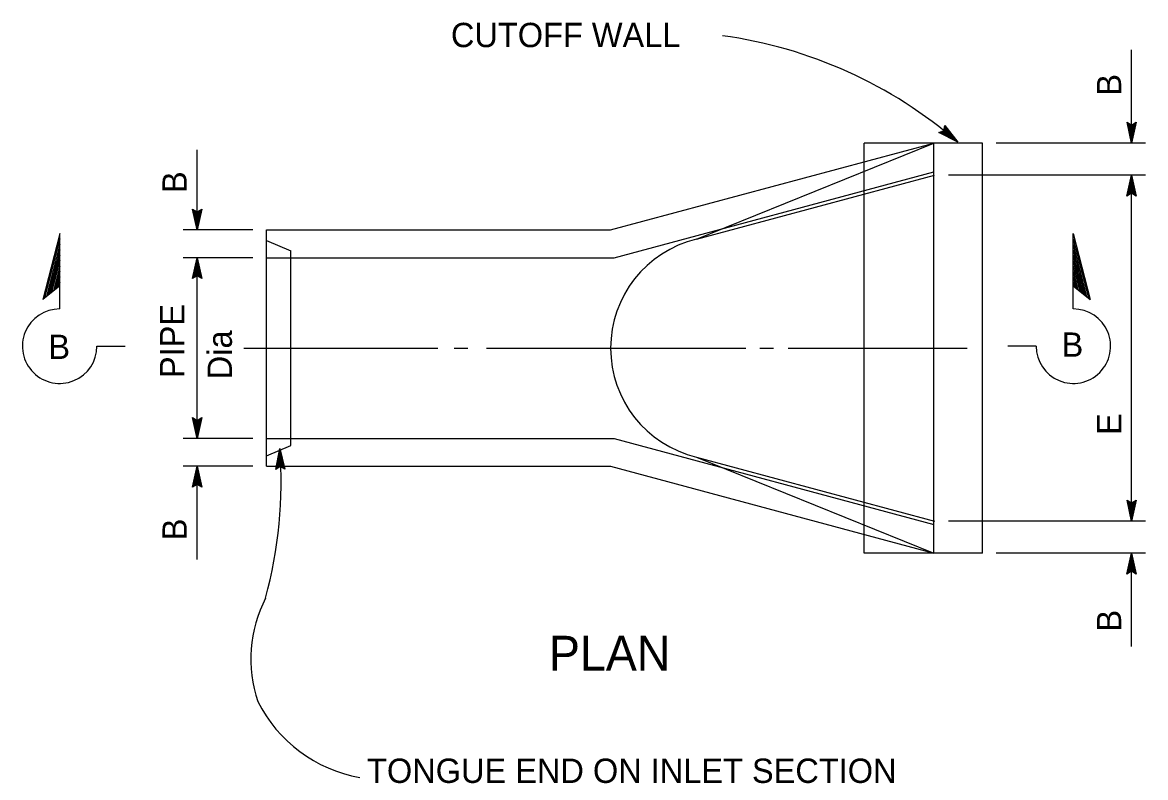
# Model space of a CAD drawing. Extents: x -894 to 866, y -476 to 714.
# Drawn here: x -5.3 to 318, y 165.8 to 383.1 of the extents above; entities that cross this region are included whole.
import ezdxf

# ---------------------------------------------------------------- set-up
doc = ezdxf.new("R2010")
doc.units = 0
for name, color, linetype in [('22 Misc Cnst Det', 7, 'Continuous'), ('56 Stage 3 Anno', 7, 'Continuous'), ('57 Undefined', 7, 'Continuous'), ('60 Nongeo Data', 7, 'Continuous')]:
    doc.layers.add(name, color=color, linetype=linetype)

msp = doc.modelspace()

# ---------------------------------------------------------------- linework, layer by layer
at = {"layer": '22 Misc Cnst Det'}
for p, q in [((5.46, 322.36), (0.63, 303.41)), ((5.46, 320.8), (1.13, 303.82)), ((5.46, 300.66), (5.46, 322.36)), ((297.19, 322.36), (302.02, 303.41)), ((297.19, 300.66), (297.19, 322.36)), ((297.19, 320.8), (301.52, 303.82)), ((5.46, 319.25), (1.63, 304.22)), ((5.46, 317.69), (2.13, 304.63)), ((297.19, 319.25), (301.02, 304.22)), ((297.19, 317.69), (300.52, 304.63)), ((5.46, 316.13), (2.63, 305.03)), ((5.46, 314.57), (3.13, 305.44)), ((297.19, 316.13), (300.02, 305.03)), ((297.19, 314.57), (299.52, 305.44)), ((5.46, 313.01), (3.63, 305.85)), ((5.46, 311.45), (4.13, 306.25)), ((297.19, 313.01), (299.02, 305.85)), ((297.19, 311.45), (298.52, 306.25)), ((5.46, 307.33), (0.63, 303.41)), ((5.46, 309.9), (4.63, 306.66)), ((5.46, 308.34), (5.13, 307.06)), ((297.19, 309.9), (298.02, 306.66)), ((297.19, 308.34), (297.52, 307.06)), ((297.19, 307.33), (302.02, 303.41)), ((16.17, 289.94), (24.32, 289.94)), ((286.48, 289.94), (278.33, 289.94))]:
    msp.add_line(p, q, dxfattribs=at)
for centre, start, end in [((5.46, 289.94), 90, 0.0005), ((297.19, 289.94), 179.9995, 90)]:
    msp.add_arc(centre, 10.72, start, end, dxfattribs=at)
at = {"layer": '56 Stage 3 Anno'}
for p, q in [((313.97, 348.38), (313.97, 375.18)), ((259.94, 351.93), (260.17, 353.47)), ((260.07, 352.63), (261.83, 350.38)), ((260.12, 353.06), (262.9, 349.51)), ((260.17, 353.47), (260.17, 353.47)), ((260.17, 353.47), (263.96, 348.63)), ((313.97, 348.38), (312.64, 354.38)), ((312.64, 354.38), (312.64, 354.38)), ((312.64, 354.38), (313.97, 353.58)), ((313.97, 349.77), (313, 354.14)), ((313.97, 351.14), (313.35, 353.96)), ((313.97, 352.52), (313.71, 353.73)), ((313.97, 353.58), (315.31, 354.38)), ((315.31, 354.38), (313.97, 348.38)), ((314.96, 354.16), (313.97, 349.76)), ((314.6, 353.93), (313.97, 351.14)), ((314.25, 353.75), (313.97, 352.52)), ((315.31, 354.38), (315.31, 354.38)), ((258.48, 351.41), (259.94, 351.93)), ((263.96, 348.63), (258.48, 351.41)), ((258.48, 351.41), (258.48, 351.41)), ((262.89, 349.51), (258.89, 351.54)), ((261.83, 350.38), (259.25, 351.69)), ((260.76, 351.26), (259.66, 351.82)), ((259.98, 352.25), (260.76, 351.26)), ((45.02, 323.38), (45.02, 346.46)), ((263.96, 348.63), (263.96, 348.63)), ((317.97, 348.38), (275.02, 348.38)), ((313.97, 348.38), (313.97, 348.38)), ((317.97, 339.13), (261.28, 339.13)), ((312.63, 333.13), (313.97, 339.13)), ((312.99, 333.34), (313.97, 337.75)), ((313.35, 333.58), (313.97, 336.36)), ((313.97, 239.63), (313.97, 339.13)), ((313.97, 339.13), (313.97, 339.13)), ((313.97, 339.13), (315.3, 333.13)), ((313.97, 337.74), (314.94, 333.36)), ((313.97, 336.36), (314.6, 333.54)), ((313.97, 333.93), (312.63, 333.13)), ((312.63, 333.13), (312.63, 333.13)), ((313.69, 333.75), (313.97, 334.98)), ((313.97, 334.98), (314.24, 333.77)), ((315.3, 333.13), (313.97, 333.93)), ((315.3, 333.13), (315.3, 333.13)), ((45.02, 323.38), (43.69, 329.38)), ((43.69, 329.38), (43.69, 329.38)), ((43.69, 329.38), (45.02, 328.58)), ((45.02, 324.77), (44.05, 329.14)), ((45.02, 326.14), (44.4, 328.96)), ((45.03, 327.52), (44.76, 328.73)), ((45.02, 328.58), (46.36, 329.38)), ((46.36, 329.38), (45.02, 323.38)), ((46.01, 329.16), (45.02, 324.76)), ((45.65, 328.93), (45.02, 326.14)), ((45.3, 328.75), (45.03, 327.52)), ((46.36, 329.38), (46.36, 329.38)), ((61.02, 323.38), (41.02, 323.38)), ((45.02, 323.38), (45.02, 323.38)), ((61.02, 315.38), (41.02, 315.38)), ((43.68, 309.38), (45.02, 315.38)), ((44.04, 309.59), (45.02, 314)), ((45.02, 263.38), (45.02, 315.38)), ((45.02, 315.38), (45.02, 315.38)), ((45.02, 315.38), (46.35, 309.38)), ((45.03, 313.99), (45.99, 309.61)), ((44.4, 309.83), (45.02, 312.61)), ((44.74, 310), (45.02, 311.23)), ((45.02, 312.61), (45.65, 309.79)), ((45.02, 311.23), (45.29, 310.02)), ((45.02, 310.18), (43.68, 309.38)), ((43.68, 309.38), (43.68, 309.38)), ((46.35, 309.38), (45.02, 310.18)), ((46.35, 309.38), (46.35, 309.38)), ((45.02, 263.38), (43.69, 269.38)), ((43.69, 269.38), (43.69, 269.38)), ((43.69, 269.38), (45.02, 268.58)), ((45.02, 264.77), (44.05, 269.14)), ((45.02, 266.14), (44.4, 268.96)), ((45.03, 267.52), (44.76, 268.73)), ((45.02, 268.58), (46.36, 269.38)), ((46.36, 269.38), (45.02, 263.38)), ((46.01, 269.16), (45.02, 264.76)), ((45.65, 268.93), (45.02, 266.14)), ((45.3, 268.75), (45.03, 267.52)), ((46.36, 269.38), (46.36, 269.38)), ((61.02, 263.38), (41.02, 263.38)), ((45.02, 263.38), (45.02, 263.38)), ((67.62, 254.47), (68.85, 260.5)), ((67.98, 254.7), (68.88, 259.12)), ((68.85, 260.5), (68.85, 260.5)), ((68.85, 260.5), (70.29, 254.52)), ((68.88, 259.11), (69.93, 254.75)), ((61.02, 255.38), (41.02, 255.38)), ((43.68, 249.38), (45.02, 255.38)), ((45.02, 228.58), (45.02, 255.38)), ((45.02, 255.38), (45.02, 255.38)), ((45.02, 255.38), (46.35, 249.38)), ((68.33, 254.94), (68.9, 257.73)), ((68.67, 255.12), (68.93, 256.35)), ((68.9, 257.73), (69.58, 254.92)), ((68.93, 256.35), (69.22, 255.15)), ((44.04, 249.59), (45.02, 254)), ((44.4, 249.83), (45.02, 252.61)), ((45.02, 252.61), (45.65, 249.79)), ((45.03, 253.99), (45.99, 249.61)), ((68.95, 255.3), (67.62, 254.47)), ((67.62, 254.47), (67.62, 254.47)), ((70.29, 254.52), (68.95, 255.3)), ((70.29, 254.52), (70.29, 254.52)), ((45.02, 250.18), (43.68, 249.38)), ((43.68, 249.38), (43.68, 249.38)), ((44.74, 250), (45.02, 251.23)), ((45.02, 251.23), (45.29, 250.02)), ((46.35, 249.38), (45.02, 250.18)), ((46.35, 249.38), (46.35, 249.38)), ((313.97, 239.63), (312.64, 245.63)), ((312.64, 245.63), (312.64, 245.63)), ((312.64, 245.63), (313.97, 244.83)), ((313.97, 241.02), (313, 245.39)), ((313.97, 242.39), (313.35, 245.21)), ((313.97, 243.77), (313.71, 244.98)), ((313.97, 244.83), (315.31, 245.63)), ((315.31, 245.63), (313.97, 239.63)), ((314.96, 245.41), (313.97, 241.01)), ((314.6, 245.18), (313.97, 242.39)), ((314.25, 245), (313.97, 243.77)), ((315.31, 245.63), (315.31, 245.63)), ((317.97, 239.63), (261.28, 239.63)), ((313.97, 239.63), (313.97, 239.63)), ((317.97, 230.38), (275.02, 230.38)), ((312.63, 224.38), (313.97, 230.38)), ((313.97, 203.58), (313.97, 230.38)), ((313.97, 230.38), (313.97, 230.38)), ((313.97, 230.38), (315.3, 224.38)), ((312.99, 224.59), (313.97, 229)), ((313.35, 224.83), (313.97, 227.61)), ((313.97, 228.99), (314.94, 224.61)), ((313.97, 227.61), (314.6, 224.79)), ((313.97, 225.18), (312.63, 224.38)), ((312.63, 224.38), (312.63, 224.38)), ((313.69, 225), (313.97, 226.23)), ((313.97, 226.23), (314.24, 225.02)), ((315.3, 224.38), (313.97, 225.18)), ((315.3, 224.38), (315.3, 224.38))]:
    msp.add_line(p, q, dxfattribs=at)
for points in [[(58.42, 289.38), (114.3, 289.38)], [(118.95, 289.38), (122.95, 289.38)], [(128.26, 289.38), (202.94, 289.38)], [(206.94, 289.38), (210.94, 289.38)], [(215.09, 289.38), (266.65, 289.38)]]:
    msp.add_lwpolyline(points, dxfattribs=at)
for centre, radius, start, end in [((178.51, 249.93), 130.55, 49.1134, 82.2157), ((-60.85, 251.22), 130.03, 344.9643, 4.0902), ((99.03, 199.87), 38.56, 152.8183, 198.3825), ((99.15, 206.35), 41.17, 206.9177, 259.7048)]:
    msp.add_arc(centre, radius, start, end, dxfattribs=at)
at = {"layer": '60 Nongeo Data'}
for p, q in [((164.02, 323.38), (257.02, 348.38)), ((188.72, 320.69), (257.02, 348.38)), ((237.02, 230.38), (237.02, 348.38)), ((271.02, 348.38), (237.02, 348.38)), ((257.02, 230.38), (257.02, 348.38)), ((271.02, 230.38), (271.02, 348.38)), ((165.08, 315.38), (257.02, 340.09)), ((188.72, 320.69), (257.28, 339.13)), ((65.02, 255.38), (65.02, 323.38)), ((65.02, 323.38), (164.02, 323.38)), ((65.02, 320.38), (72.02, 317.38)), ((72.02, 261.38), (72.02, 317.38)), ((65.02, 315.38), (165.08, 315.38)), ((65.02, 263.38), (165.08, 263.38)), ((165.08, 263.38), (257.02, 238.66)), ((65.02, 258.38), (72.02, 261.38)), ((65.02, 255.38), (164.02, 255.38)), ((164.02, 255.38), (257.02, 230.38)), ((188.72, 258.06), (257.02, 230.38)), ((188.72, 258.06), (257.28, 239.63)), ((271.02, 230.38), (237.02, 230.38))]:
    msp.add_line(p, q, dxfattribs=at)
msp.add_arc((196.23, 289.38), 32.21, 103.4905, 256.5095, dxfattribs=at)

# ---------------------------------------------------------------- texts
at = {"layer": '57 Undefined'}
for s, height, p in [('CUTOFF WALL', 7, (118.06, 375.98)), ('B', 7, (2.2, 286.27)), ('B', 7, (293.81, 286.89)), ('PLAN', 10, (146.28, 196.62)), ('TONGUE END ON INLET SECTION', 7, (93.92, 164.29))]:
    msp.add_text(s, height=height, dxfattribs=at).set_placement(p)
for s, p in [('B', (310.97, 362.01)), ('B', (42.02, 334.01)), ('PIPE', (41.33, 280.78)), ('Dia', (55.02, 280.43)), ('E', (310.97, 264.43)), ('B', (42.02, 234.11)), ('B', (310.97, 207.83))]:
    msp.add_text(s, height=7, rotation=90, dxfattribs=at).set_placement(p)

doc.saveas('drawing.dxf')
